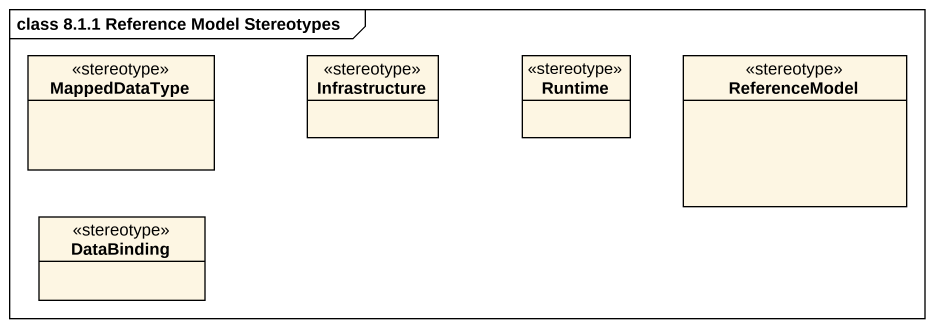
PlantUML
@startuml
mainframe class 8.1.1 Reference Model Stereotypes
hide circle
hide empty members
class MappedDataType <<stereotype>>
class Infrastructure <<stereotype>>
class Runtime <<stereotype>>
class ReferenceModel <<stereotype>>
class DataBinding <<stereotype>>
@enduml
